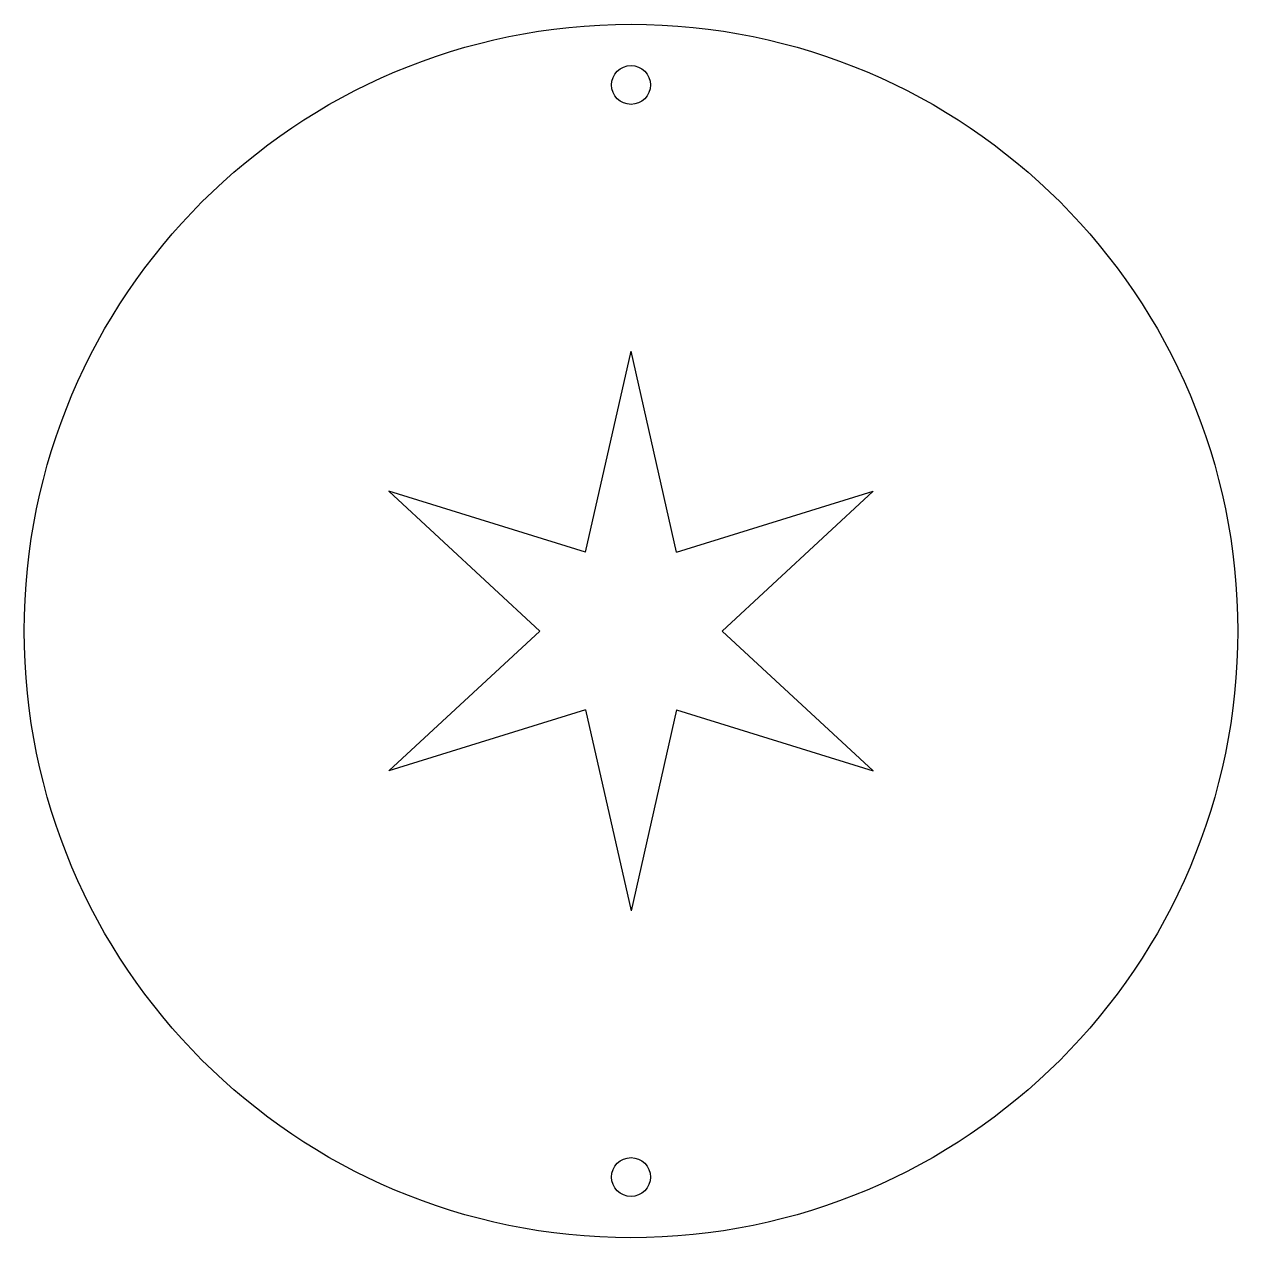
# Model space of a CAD drawing. Header units: millimetres. Extents: x -50 to 50, y -50 to 50.
import ezdxf

# ---------------------------------------------------------------- set-up
doc = ezdxf.new("R2010")
doc.units = ezdxf.units.MM
doc.layers.add('Shape2DView001', color=7, linetype='CONTINUOUS')

msp = doc.modelspace()

# ---------------------------------------------------------------- linework, layer by layer
at = {"layer": 'Shape2DView001'}
for p, q in [((-3.75, 6.5), (0, 23.06)), ((3.75, 6.5), (0, 23.06)), ((-3.75, 6.5), (-19.97, 11.53)), ((-19.97, 11.53), (-7.5, 0)), ((3.75, 6.5), (19.97, 11.53)), ((7.5, 0), (19.97, 11.53)), ((-7.5, 0), (-19.97, -11.53)), ((7.5, 0), (19.97, -11.53)), ((-3.75, -6.5), (-19.97, -11.53)), ((-3.75, -6.5), (0, -23.06)), ((3.75, -6.5), (0, -23.06)), ((3.75, -6.5), (19.97, -11.53))]:
    msp.add_line(p, q, dxfattribs=at)
for centre, radius in [((0, 0), 50), ((0, 45), 1.6), ((0, -45), 1.6)]:
    msp.add_circle(centre, radius, dxfattribs=at)

doc.saveas('drawing.dxf')
